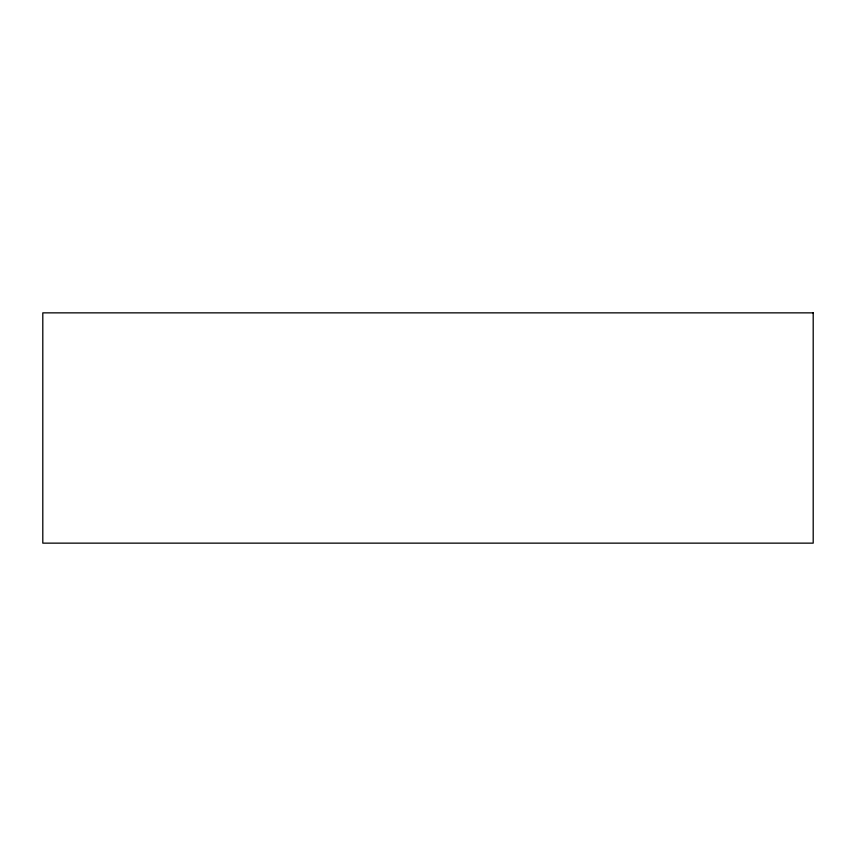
<?xml version="1.0" encoding="UTF-8"?>
<svg xmlns="http://www.w3.org/2000/svg" width="856" height="856" viewBox="0 0 856 856"><rect width="100%" height="100%" fill="white"/><g stroke="black" fill="none" stroke-linecap="round" stroke-linejoin="round"><path stroke-width="1.28" d="M813.2 312.857L42.8 312.857L42.8 543.143L813.2 543.143L813.2 312.857"/></g></svg>
